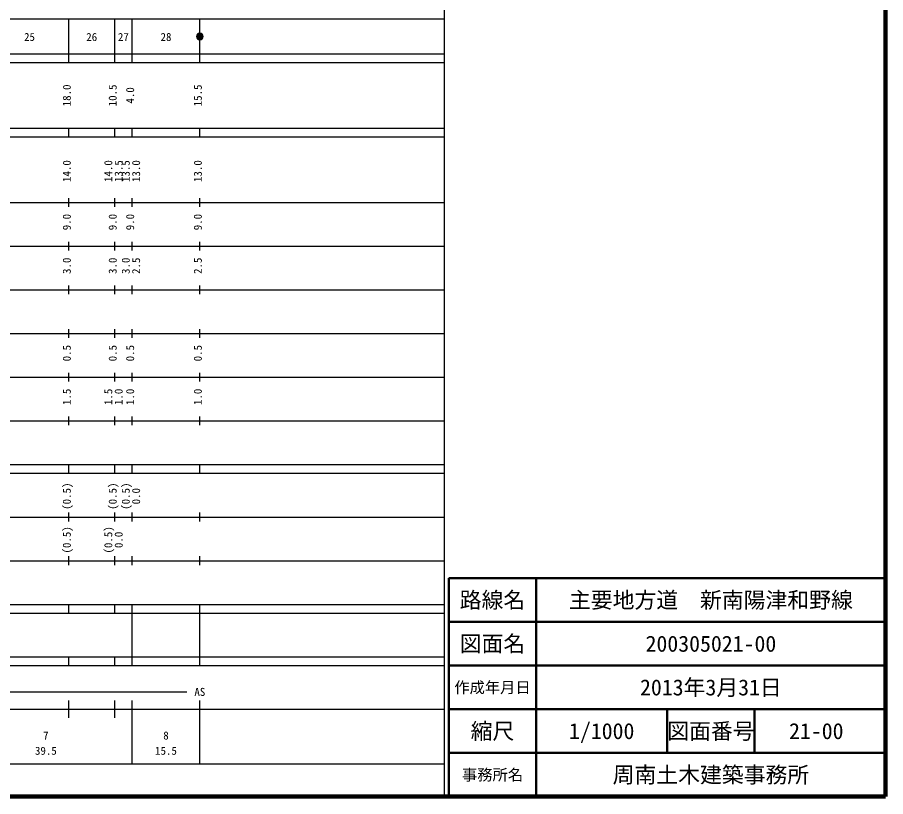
# Model space of a CAD drawing. Units: millimetres on the paper, enlarged 1000 times. Extents: x 40000 to 680000, y 20000 to 380000.
# Drawn here: x 481224 to 680000, y 20000 to 198357 of the extents above; entities that cross this region are included whole.
import ezdxf
from ezdxf.enums import TextEntityAlignment as Align

# ---------------------------------------------------------------- set-up
doc = ezdxf.new("R2010")
doc.units = ezdxf.units.MM
doc.header["$LTSCALE"] = 1000
for name, color, linetype, lineweight in [('M-TTL', 2, 'Continuous', 140), ('M-TTL-BAND', 7, 'Continuous', 25), ('M-TTL-FRAM', 2, 'Continuous', 50), ('M-TTL-LINE', 7, 'Continuous', 50)]:
    doc.layers.add(name, color=color, linetype=linetype, lineweight=lineweight)
doc.layers.add('M-TTL-TXT', color=7, linetype='Continuous')
doc.styles.add('ＭＳ ゴシック', font='')
doc.styles.get('ＭＳ ゴシック').set_extended_font_data('MS Gothic')

msp = doc.modelspace()

# ---------------------------------------------------------------- hatches: boundary and pattern name
at = {"layer": 'M-TTL-BAND'}
msp.add_hatch(color=256, dxfattribs=at).paths.add_polyline_path([(523750, 194000, 1), (522250, 194000, 1)])

# ---------------------------------------------------------------- linework, layer by layer
at = {"layer": 'M-TTL'}
for p, q in [((680000, 20000), (680000, 380000)), ((40000, 20000), (680000, 20000))]:
    msp.add_line(p, q, dxfattribs=at)
at = {"layer": 'M-TTL-BAND'}
for p, q in [((579000, 20000), (579000, 370000)), ((68000, 198000), (579000, 198000)), ((493000, 188000), (493000, 198000)), ((503500, 188000), (503500, 198000)), ((507500, 188000), (507500, 198000)), ((523000, 188000), (523000, 198000)), ((40000, 190000), (579000, 190000)), ((40000, 188000), (579000, 188000)), ((40000, 173000), (579000, 173000)), ((493000, 171000), (493000, 173000)), ((503500, 171000), (503500, 173000)), ((507500, 171000), (507500, 173000)), ((523000, 171000), (523000, 173000)), ((40000, 171000), (579000, 171000)), ((40000, 156000), (579000, 156000)), ((493000, 155000), (493000, 157000)), ((503500, 155000), (503500, 157000)), ((507500, 155000), (507500, 157000)), ((523000, 155000), (523000, 157000)), ((46000, 146000), (579000, 146000)), ((493000, 145000), (493000, 147000)), ((503500, 145000), (503500, 147000)), ((507500, 145000), (507500, 147000)), ((523000, 145000), (523000, 147000)), ((52000, 136000), (579000, 136000)), ((493000, 135000), (493000, 137000)), ((503500, 135000), (503500, 137000)), ((507500, 135000), (507500, 137000)), ((523000, 135000), (523000, 137000)), ((46000, 126000), (579000, 126000)), ((493000, 125000), (493000, 127000)), ((503500, 125000), (503500, 127000)), ((507500, 125000), (507500, 127000)), ((523000, 125000), (523000, 127000)), ((52000, 116000), (579000, 116000)), ((493000, 115000), (493000, 117000)), ((503500, 115000), (503500, 117000)), ((507500, 115000), (507500, 117000)), ((523000, 115000), (523000, 117000)), ((46000, 106000), (579000, 106000)), ((493000, 105000), (493000, 107000)), ((503500, 105000), (503500, 107000)), ((507500, 105000), (507500, 107000)), ((523000, 105000), (523000, 107000)), ((40000, 96000), (579000, 96000)), ((493000, 94000), (493000, 96000)), ((503500, 94000), (503500, 96000)), ((507500, 94000), (507500, 96000)), ((523000, 94000), (523000, 96000)), ((40000, 94000), (579000, 94000)), ((49000, 84000), (579000, 84000)), ((493000, 83000), (493000, 85000)), ((503500, 83000), (503500, 85000)), ((507500, 83000), (507500, 85000)), ((523000, 83000), (523000, 85000)), ((40000, 74000), (579000, 74000)), ((493000, 73000), (493000, 75000)), ((503500, 73000), (503500, 75000)), ((507500, 73000), (507500, 75000)), ((523000, 73000), (523000, 75000)), ((40000, 64000), (579000, 64000)), ((493000, 62000), (493000, 64000)), ((503500, 62000), (503500, 64000)), ((507500, 62000), (507500, 64000)), ((523000, 62000), (523000, 64000)), ((40000, 62000), (579000, 62000)), ((507500, 52000), (507500, 62000)), ((523000, 52000), (523000, 62000)), ((40000, 52000), (579000, 52000)), ((493000, 50000), (493000, 52000)), ((503500, 50000), (503500, 52000)), ((507500, 50000), (507500, 52000)), ((523000, 50000), (523000, 52000)), ((40000, 50000), (579000, 50000)), ((71000, 44000), (520000, 44000)), ((493000, 38000), (493000, 42000)), ((503500, 38000), (503500, 42000)), ((507500, 27500), (507500, 42000)), ((523000, 27500), (523000, 42000)), ((40000, 40000), (579000, 40000)), ((68000, 27500), (579000, 27500))]:
    msp.add_line(p, q, dxfattribs=at)
msp.add_lwpolyline([(523750, 194000, 1), (522250, 194000, 1)], format="xyb", close=True, dxfattribs=at)
at = {"layer": 'M-TTL-FRAM'}
for p, q in [((680000, 70000), (580000, 70000)), ((580000, 70000), (580000, 20000))]:
    msp.add_line(p, q, dxfattribs=at)
at = {"layer": 'M-TTL-LINE'}
for p, q in [((600000, 70000), (600000, 20000)), ((680000, 60000), (580000, 60000)), ((680000, 50000), (580000, 50000)), ((680000, 40000), (580000, 40000)), ((630000, 40000), (630000, 30000)), ((650000, 40000), (650000, 30000)), ((680000, 30000), (580000, 30000))]:
    msp.add_line(p, q, dxfattribs=at)

# ---------------------------------------------------------------- texts
at = {"layer": 'M-TTL-BAND', "style": 'ＭＳ ゴシック'}
for s, p in [('25', (484000, 192405)), ('26', (498250, 192405)), ('27', (505500, 192405)), ('28', (515250, 192405)), ('AS', (523000, 42500)), ('7', (487750, 32523)), ('8', (515250, 32523)), ('39.5', (487750, 29033)), ('15.5', (515250, 29033))]:
    msp.add_text(s, height=1833, dxfattribs=at).set_placement(p, align=Align.BOTTOM_CENTER)
for s, p in [('18.0', (494000, 180500)), ('10.5', (504500, 180500)), ('4.0', (508500, 180500)), ('15.5', (524000, 180500)), ('14.0', (494000, 163174)), ('14.0', (503500, 163174)), ('13.5', (505870, 163174)), ('13.5', (507500, 163174)), ('13.0', (509870, 163174)), ('13.0', (524000, 163174)), ('9.0', (494000, 151500)), ('9.0', (504500, 151500)), ('9.0', (508500, 151500)), ('9.0', (524000, 151500)), ('3.0', (494000, 141500)), ('3.0', (504500, 141500)), ('3.0', (507500, 141500)), ('2.5', (509870, 141500)), ('2.5', (524000, 141500)), ('0.5', (494000, 121500)), ('0.5', (504500, 121500)), ('0.5', (508500, 121500)), ('0.5', (524000, 121500)), ('1.5', (494000, 111500)), ('1.5', (503500, 111500)), ('1.0', (505870, 111500)), ('1.0', (508500, 111500)), ('1.0', (524000, 111500)), ('(0.5)', (494000, 88764)), ('(0.5)', (504500, 88764)), ('(0.5)', (507500, 88764)), ('0.0', (509870, 88764)), ('(0.5)', (494000, 78764)), ('(0.5)', (503500, 78764)), ('0.0', (505870, 78764))]:
    msp.add_text(s, height=1833, rotation=90, dxfattribs=at).set_placement(p, align=Align.BOTTOM_CENTER)
at = {"layer": 'M-TTL-TXT', "style": 'ＭＳ ゴシック'}
for s, height, p in [('路線名', 3666, (590000, 65000)), ('路線名', 3666, (590000, 65000)), ('主要地方道\u3000新南陽津和野線', 3666, (640000, 65000)), ('図面名', 3666, (590000, 55000)), ('図面名', 3666, (590000, 55000)), ('200305021-00', 3666, (640000, 55000)), ('作成年月日', 2566, (590000, 45000)), ('作成年月日', 2566, (590000, 45000)), ('2013年3月31日', 3666, (640000, 45000)), ('縮尺', 3666, (590000, 35000)), ('縮尺', 3666, (590000, 35000)), ('1/1000', 3666, (615000, 35000)), ('図面番号', 3666, (640000, 35000)), ('図面番号', 3666, (640000, 35000)), ('21-00', 3666, (664125, 35000)), ('事務所名', 2566, (590000, 25000)), ('事務所名', 2566, (590000, 25000)), ('周南土木建築事務所', 3666, (640000, 25000))]:
    msp.add_text(s, height=height, dxfattribs=at).set_placement(p, align=Align.MIDDLE_CENTER)

doc.saveas('drawing.dxf')
